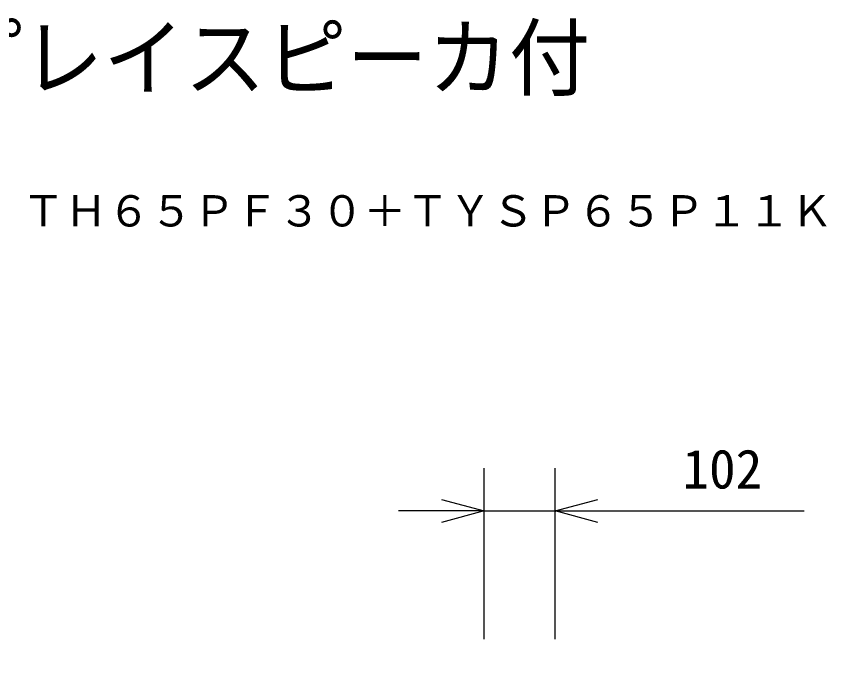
# Model space of a CAD drawing. Units: millimetres, scale not verified. Extents: x -62 to 63, y -56 to 57.
# Drawn here: x 17.43 to 55.4, y 26.56 to 56.79 of the extents above; entities that cross this region are included whole.
import ezdxf
from ezdxf.enums import TextEntityAlignment as Align

# ---------------------------------------------------------------- set-up
doc = ezdxf.new("R2010")
doc.units = ezdxf.units.MM
doc.header["$LTSCALE"] = 0.125
doc.header["$PDMODE"] = 32
doc.header["$PDSIZE"] = 0.0625
for name, color, linetype in [('0-0_0', 7, 'Continuous'), ('0-3_TOUROKU', 7, 'Continuous'), ('0-4_Defpoints', 7, 'Continuous'), ('0-6_SUNPO', 7, 'Continuous')]:
    doc.layers.add(name, color=color, linetype=linetype)
doc.layers.add('0-2_MOJI1', color=7, linetype='Continuous', lineweight=18)
doc.styles.add('ＭＳ ゴシック', font='')
doc.styles.get('ＭＳ ゴシック').set_extended_font_data('MS Gothic')

# ---------------------------------------------------------------- blocks, each defined once
blk = doc.blocks.new('_OPEN30')
at = {"layer": '0-0_0'}
blk.add_line((0, 0), (-1, 0), dxfattribs=at)
blk.add_lwpolyline([(-1, 0.26795), (0, 0), (-1, -0.26795)], dxfattribs=at)
blk = doc.blocks.new('D7')
at = {"layer": '0-4_Defpoints'}
for p in [(44.3962, 32.117), (41.0629, 24.117), (44.3962, 24.117)]:
    blk.add_point(p, dxfattribs=at)
at = {"layer": '0-6_SUNPO'}
for p, q in [((41.0629, 26.117), (41.0629, 34.117)), ((44.3962, 26.117), (44.3962, 34.117)), ((39.0629, 32.117), (37.0629, 32.117)), ((41.0629, 32.117), (44.3962, 32.117)), ((46.3962, 32.117), (56.0629, 32.117))]:
    blk.add_line(p, q, dxfattribs=at)
at = {"layer": '0-6_SUNPO', "xscale": 2, "yscale": 2}
blk.add_blockref('_OPEN30', (41.0629, 32.117), dxfattribs=at)
at = {"layer": '0-6_SUNPO', "xscale": 2, "yscale": 2, "rotation": 180}
blk.add_blockref('_OPEN30', (44.3962, 32.117), dxfattribs=at)
at = {"layer": '0-6_SUNPO', "style": 'ＭＳ ゴシック'}
blk.add_text('102', height=1.833, dxfattribs=at).set_placement((50.3545, 32.617), align=Align.BOTTOM_LEFT)

msp = doc.modelspace()

# ---------------------------------------------------------------- block references
at = {"layer": '0-6_SUNPO'}
msp.add_blockref('D7', (-1.7175, 1.5046), dxfattribs=at)

# ---------------------------------------------------------------- texts
at = {"layer": '0-2_MOJI1', "style": 'ＭＳ ゴシック', "width": 0.95}
msp.add_text('ハイビジョンプラズマディスプレイスピーカ付', height=2.933, dxfattribs=at).set_placement((-35.4986, 52.5043), align=Align.BOTTOM_LEFT)
at = {"layer": '0-3_TOUROKU', "style": 'ＭＳ ゴシック'}
msp.add_text('ＴＨ６５ＰＦ３０＋ＴＹＳＰ６５Ｐ１１Ｋ', height=1.466, dxfattribs=at).set_placement((17.7013, 46.5043), align=Align.BOTTOM_LEFT)

doc.saveas('drawing.dxf')
